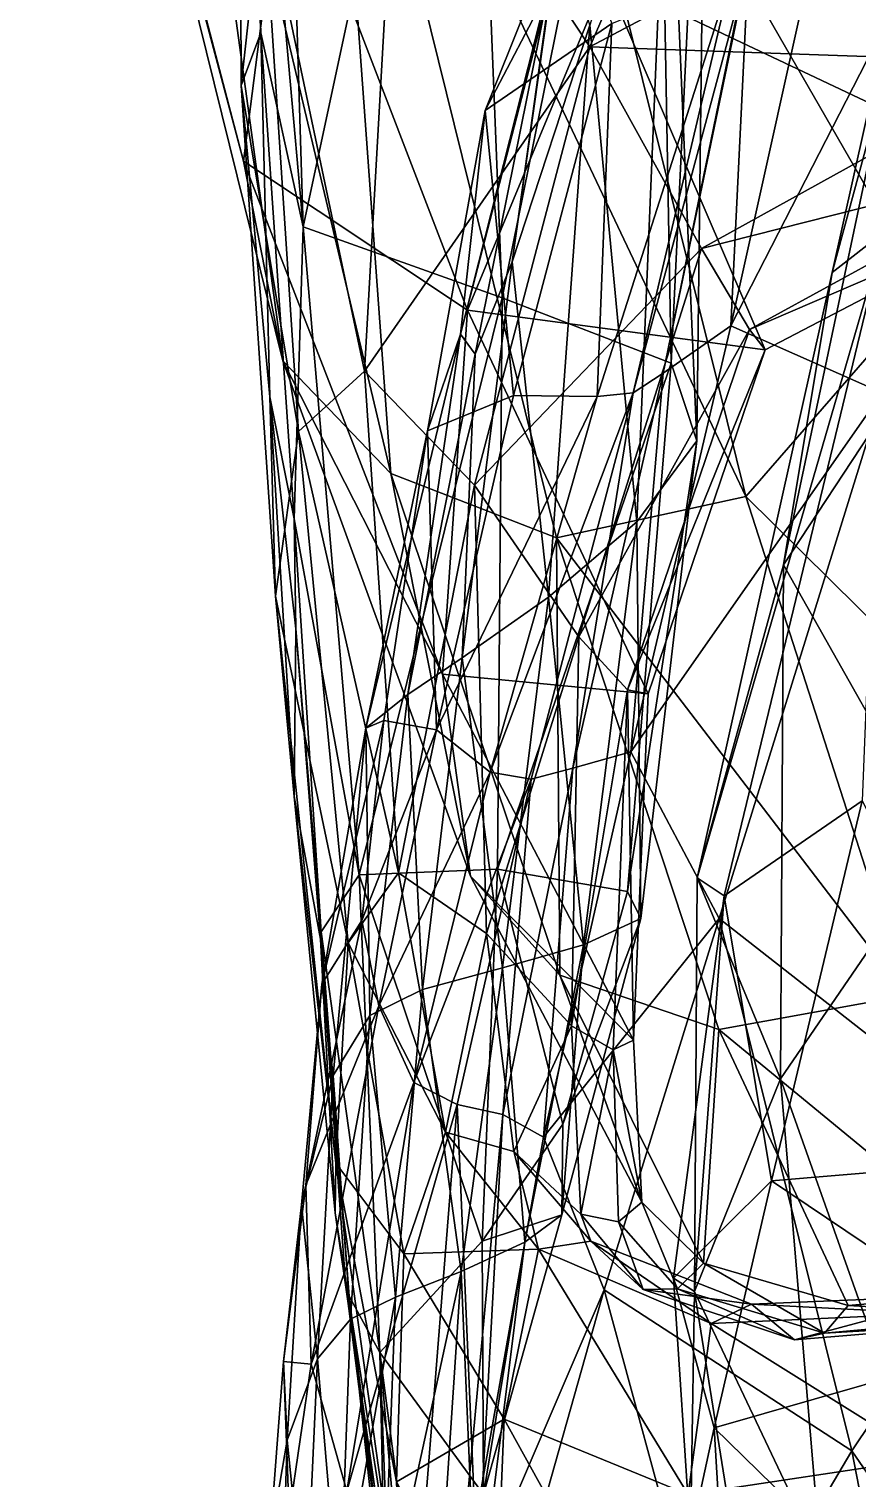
# Model space of a CAD drawing. Extents: x -76 to 76, y -20 to 79.
# Drawn here: x -1.627 to -0.869, y -14.896 to -13.57 of the extents above; entities that cross this region are included whole.
import ezdxf

# ---------------------------------------------------------------- set-up
doc = ezdxf.new("R2010")
doc.units = 0

msp = doc.modelspace()

# ---------------------------------------------------------------- linework, layer by layer
for points in [[(-1.4027, -12.8874, 26.6489), (-1.3761, -13.7507, 26.8516), (-1.4286, -13.1619, 26.9863)], [(-1.4027, -12.8874, 26.6489), (-1.2248, -13.0439, 26.5742), (-1.3761, -13.7507, 26.8516)], [(-1.5969, -13.0549, 28.6975), (-1.627, -12.9521, 28.5803), (-1.4305, -13.6907, 28.1224)], [(-1.3925, -13.3923, 28.0434), (-1.4305, -13.6907, 28.1224), (-1.627, -12.9521, 28.5803)], [(-0.9831, -12.9602, 28.9058), (-1.1772, -13.1648, 28.986), (-0.8064, -13.8088, 28.4868)], [(-0.9831, -12.9602, 28.9058), (-0.8064, -13.8088, 28.4868), (-0.681, -13.5531, 28.3762)], [(-1.5969, -13.0549, 28.6975), (-1.3947, -13.8735, 28.2078), (-1.4971, -13.1261, 28.8121)], [(-1.3947, -13.8735, 28.2078), (-1.5969, -13.0549, 28.6975), (-1.4305, -13.6907, 28.1224)], [(-1.2248, -13.0439, 26.5742), (-1.1938, -13.8158, 26.7421), (-1.3761, -13.7507, 26.8516)], [(-1.2248, -13.0439, 26.5742), (-1.053, -13.1192, 26.5347), (-1.1938, -13.8158, 26.7421)], [(-0.8435, -13.7551, 26.2389), (-0.8917, -13.7926, 26.0108), (-0.7313, -13.0724, 25.8182)], [(-0.8917, -13.7926, 26.0108), (-0.8382, -13.5944, 25.768), (-0.7313, -13.0724, 25.8182)], [(-1.053, -13.1192, 26.5347), (-1.0392, -13.8755, 26.6752), (-1.1938, -13.8158, 26.7421)], [(-1.053, -13.1192, 26.5347), (-1.0069, -13.2, 26.4702), (-1.0392, -13.8755, 26.6752)], [(-1.3529, -13.1913, 28.9315), (-1.4971, -13.1261, 28.8121), (-1.2957, -13.9765, 28.3101)], [(-1.3947, -13.8735, 28.2078), (-1.2957, -13.9765, 28.3101), (-1.4971, -13.1261, 28.8121)], [(-1.4148, -13.573, 27.1156), (-1.4343, -13.2074, 27.2905), (-1.4286, -13.1619, 26.9863)], [(-1.4148, -13.573, 27.1156), (-1.4286, -13.1619, 26.9863), (-1.3761, -13.7507, 26.8516)], [(-1.1772, -13.1648, 28.986), (-1.3529, -13.1913, 28.9315), (-0.9707, -13.9975, 28.5232)], [(-0.9298, -13.1629, 27.8585), (-1.2881, -13.3219, 27.7209), (-1.1135, -13.5858, 27.6489)], [(-1.1772, -13.1648, 28.986), (-0.9707, -13.9975, 28.5232), (-0.8064, -13.8088, 28.4868)], [(-0.7886, -13.4137, 27.7373), (-0.9298, -13.1629, 27.8585), (-1.1135, -13.5858, 27.6489)], [(-1.3529, -13.1913, 28.9315), (-1.1441, -14.0356, 28.4398), (-0.9707, -13.9975, 28.5232)], [(-1.1441, -14.0356, 28.4398), (-1.3529, -13.1913, 28.9315), (-1.2957, -13.9765, 28.3101)], [(-1.0069, -13.2, 26.4702), (-1.0419, -13.3333, 26.4117), (-1.0156, -13.9466, 26.5853)], [(-1.0069, -13.2, 26.4702), (-1.0156, -13.9466, 26.5853), (-1.0392, -13.8755, 26.6752)], [(-1.4343, -13.2074, 27.2905), (-1.4148, -13.573, 27.1156), (-1.4329, -13.6212, 27.3553)], [(-1.4343, -13.2074, 27.2905), (-1.4329, -13.6212, 27.3553), (-1.4129, -13.4405, 27.5442)], [(-1.32, -13.8829, 27.6535), (-1.2881, -13.3219, 27.7209), (-1.4129, -13.4405, 27.5442)], [(-1.1135, -13.5858, 27.6489), (-1.2881, -13.3219, 27.7209), (-1.32, -13.8829, 27.6535)], [(-1.0419, -13.3333, 26.4117), (-1.1135, -13.5662, 26.3903), (-1.0705, -14.0208, 26.4975)], [(-1.0419, -13.3333, 26.4117), (-1.0705, -14.0208, 26.4975), (-1.0156, -13.9466, 26.5853)], [(-1.3925, -13.3923, 28.0434), (-1.2257, -13.8269, 27.7583), (-1.4305, -13.6907, 28.1224)], [(-1.2257, -13.8269, 27.7583), (-1.3925, -13.3923, 28.0434), (-1.0993, -13.5229, 27.7409)], [(-0.8987, -13.455, 25.3164), (-0.7545, -13.392, 25.1013), (-0.9847, -13.8413, 25.3159)], [(-0.7545, -13.392, 25.1013), (-0.8461, -13.9027, 25.0374), (-0.9847, -13.8413, 25.3159)], [(-0.7886, -13.4137, 27.7373), (-1.1135, -13.5858, 27.6489), (-0.7037, -13.6002, 27.606)], [(-0.8141, -13.4257, 27.7759), (-0.6806, -13.7211, 27.5678), (-1.0993, -13.5229, 27.7409)], [(-1.3802, -13.938, 27.5386), (-1.4129, -13.4405, 27.5442), (-1.4329, -13.6212, 27.3553)], [(-1.3802, -13.938, 27.5386), (-1.32, -13.8829, 27.6535), (-1.4129, -13.4405, 27.5442)], [(-1.0934, -13.5646, 25.8667), (-1.2094, -13.6442, 25.9765), (-1.1349, -13.4582, 25.9806)], [(-1.1349, -13.4582, 25.9806), (-1.2094, -13.6442, 25.9765), (-1.1493, -13.5291, 26.2028)], [(-0.8987, -13.455, 25.3164), (-0.9847, -13.8413, 25.3159), (-0.968, -13.5026, 25.5099)], [(-1.1847, -13.7829, 26.3685), (-1.1406, -13.4693, 26.3357), (-1.1475, -13.515, 26.2955)], [(-1.1847, -13.7829, 26.3685), (-1.1135, -13.5662, 26.3903), (-1.1406, -13.4693, 26.3357)], [(-0.9691, -13.5114, 25.6477), (-0.968, -13.5026, 25.5099), (-1.0464, -13.8847, 25.5388)], [(-0.9847, -13.8413, 25.3159), (-1.0464, -13.8847, 25.5388), (-0.968, -13.5026, 25.5099)], [(-1.2185, -13.8674, 26.3086), (-1.1475, -13.515, 26.2955), (-1.232, -13.849, 26.2173)], [(-1.1475, -13.515, 26.2955), (-1.1493, -13.5291, 26.2028), (-1.232, -13.849, 26.2173)], [(-1.2185, -13.8674, 26.3086), (-1.1847, -13.7829, 26.3685), (-1.1475, -13.515, 26.2955)], [(-1.0934, -13.5646, 25.8667), (-0.9835, -13.5195, 25.7586), (-1.1069, -13.9061, 25.7728)], [(-1.0741, -13.9027, 25.6762), (-1.1069, -13.9061, 25.7728), (-0.9835, -13.5195, 25.7586)], [(-0.9691, -13.5114, 25.6477), (-1.0741, -13.9027, 25.6762), (-0.9835, -13.5195, 25.7586)], [(-1.0741, -13.9027, 25.6762), (-0.9691, -13.5114, 25.6477), (-1.0464, -13.8847, 25.5388)], [(-1.2094, -13.6442, 25.9765), (-1.232, -13.849, 26.2173), (-1.1493, -13.5291, 26.2028)], [(-1.2257, -13.8269, 27.7583), (-1.0993, -13.5229, 27.7409), (-0.9531, -13.8635, 27.5317)], [(-0.6806, -13.7211, 27.5678), (-0.9531, -13.8635, 27.5317), (-1.0993, -13.5229, 27.7409)], [(-1.0934, -13.5646, 25.8667), (-1.1835, -13.9052, 25.8658), (-1.2094, -13.6442, 25.9765)], [(-1.1135, -13.5662, 26.3903), (-1.1847, -13.7829, 26.3685), (-1.1514, -14.0898, 26.4367)], [(-1.1835, -13.9052, 25.8658), (-1.0934, -13.5646, 25.8667), (-1.1069, -13.9061, 25.7728)], [(-1.1135, -13.5662, 26.3903), (-1.1514, -14.0898, 26.4367), (-1.0705, -14.0208, 26.4975)], [(-1.4148, -13.573, 27.1156), (-1.4065, -13.9063, 27.2), (-1.4329, -13.6212, 27.3553)], [(-1.4148, -13.573, 27.1156), (-1.3841, -14.0181, 27.0129), (-1.4065, -13.9063, 27.2)], [(-1.3841, -14.0181, 27.0129), (-1.4148, -13.573, 27.1156), (-1.3761, -13.7507, 26.8516)], [(-1.2192, -13.9872, 27.618), (-1.1135, -13.5858, 27.6489), (-1.32, -13.8829, 27.6535)], [(-1.1135, -13.5858, 27.6489), (-1.2192, -13.9872, 27.618), (-1.0114, -13.7705, 27.5461)], [(-1.1135, -13.5858, 27.6489), (-1.0114, -13.7705, 27.5461), (-0.7037, -13.6002, 27.606)], [(-0.8382, -13.5944, 25.768), (-0.9365, -14.0601, 25.7879), (-0.7636, -13.7976, 25.59)], [(-0.8382, -13.5944, 25.768), (-0.8917, -13.7926, 26.0108), (-0.9365, -14.0601, 25.7879)], [(-0.6775, -13.6859, 27.5644), (-0.7037, -13.6002, 27.606), (-1.0114, -13.7705, 27.5461)], [(-1.4012, -14.0889, 27.3671), (-1.4329, -13.6212, 27.3553), (-1.4065, -13.9063, 27.2)], [(-1.4012, -14.0889, 27.3671), (-1.3802, -13.938, 27.5386), (-1.4329, -13.6212, 27.3553)], [(-1.2094, -13.6442, 25.9765), (-1.2621, -13.9374, 25.962), (-1.232, -13.849, 26.2173)], [(-1.1835, -13.9052, 25.8658), (-1.2621, -13.9374, 25.962), (-1.2094, -13.6442, 25.9765)], [(-1.2257, -13.8269, 27.7583), (-1.2485, -14.1603, 27.8113), (-1.4305, -13.6907, 28.1224)], [(-1.3947, -13.8735, 28.2078), (-1.4305, -13.6907, 28.1224), (-1.2485, -14.1603, 27.8113)], [(-0.9676, -13.8447, 27.5198), (-0.6775, -13.6859, 27.5644), (-1.0114, -13.7705, 27.5461)], [(-0.6775, -13.6859, 27.5644), (-0.9676, -13.8447, 27.5198), (-0.6806, -13.7211, 27.5678)], [(-0.9676, -13.8447, 27.5198), (-0.9531, -13.8635, 27.5317), (-0.6806, -13.7211, 27.5678)], [(-1.3841, -14.0181, 27.0129), (-1.3761, -13.7507, 26.8516), (-1.3246, -14.3442, 26.9072)], [(-1.3246, -14.3442, 26.9072), (-1.3761, -13.7507, 26.8516), (-1.1938, -13.8158, 26.7421)], [(-0.8435, -13.7551, 26.2389), (-0.9907, -14.3633, 26.3743), (-1.0153, -14.3468, 26.0997)], [(-0.8917, -13.7926, 26.0108), (-0.8435, -13.7551, 26.2389), (-1.0153, -14.3468, 26.0997)], [(-0.9907, -14.3633, 26.3743), (-0.8435, -13.7551, 26.2389), (-0.8644, -14.2762, 26.6307)], [(-1.2192, -13.9872, 27.618), (-1.1236, -14.1261, 27.5384), (-1.0114, -13.7705, 27.5461)], [(-0.9676, -13.8447, 27.5198), (-1.0114, -13.7705, 27.5461), (-1.1236, -14.1261, 27.5384)], [(-1.1847, -13.7829, 26.3685), (-1.2185, -13.8674, 26.3086), (-1.2305, -14.1453, 26.382)], [(-1.1847, -13.7829, 26.3685), (-1.2305, -14.1453, 26.382), (-1.1514, -14.0898, 26.4367)], [(-0.8917, -13.7926, 26.0108), (-1.0153, -14.3468, 26.0997), (-0.9365, -14.0601, 25.7879)], [(-0.7921, -14.3159, 25.5597), (-0.7636, -13.7976, 25.59), (-0.9365, -14.0601, 25.7879)], [(-0.6625, -14.3026, 28.1423), (-0.8064, -13.8088, 28.4868), (-0.9707, -13.9975, 28.5232)], [(-1.198, -14.3389, 26.8156), (-1.3246, -14.3442, 26.9072), (-1.1938, -13.8158, 26.7421)], [(-1.198, -14.3389, 26.8156), (-1.1938, -13.8158, 26.7421), (-1.0392, -13.8755, 26.6752)], [(-1.2257, -13.8269, 27.7583), (-1.0601, -14.1784, 27.5355), (-1.2485, -14.1603, 27.8113)], [(-1.0601, -14.1784, 27.5355), (-1.2257, -13.8269, 27.7583), (-0.9531, -13.8635, 27.5317)], [(-1.2621, -13.9374, 25.962), (-1.3186, -14.2098, 26.2074), (-1.232, -13.849, 26.2173)], [(-1.232, -13.849, 26.2173), (-1.3186, -14.2098, 26.2074), (-1.2801, -14.1789, 26.3119)], [(-1.2185, -13.8674, 26.3086), (-1.232, -13.849, 26.2173), (-1.2801, -14.1789, 26.3119)], [(-1.0791, -14.1748, 27.5214), (-0.9676, -13.8447, 27.5198), (-1.1236, -14.1261, 27.5384)], [(-0.9676, -13.8447, 27.5198), (-1.0791, -14.1748, 27.5214), (-0.9531, -13.8635, 27.5317)], [(-1.0761, -14.2314, 25.3273), (-0.9847, -13.8413, 25.3159), (-0.8461, -13.9027, 25.0374)], [(-0.9847, -13.8413, 25.3159), (-1.0761, -14.2314, 25.3273), (-1.0464, -13.8847, 25.5388)], [(-1.0791, -14.1748, 27.5214), (-1.0601, -14.1784, 27.5355), (-0.9531, -13.8635, 27.5317)], [(-1.2228, -14.3453, 27.8831), (-1.3947, -13.8735, 28.2078), (-1.2485, -14.1603, 27.8113)], [(-1.3947, -13.8735, 28.2078), (-1.2228, -14.3453, 27.8831), (-1.2957, -13.9765, 28.3101)], [(-1.2185, -13.8674, 26.3086), (-1.2801, -14.1789, 26.3119), (-1.2305, -14.1453, 26.382)], [(-1.079, -14.3593, 26.7276), (-1.198, -14.3389, 26.8156), (-1.0392, -13.8755, 26.6752)], [(-1.079, -14.3593, 26.7276), (-1.0392, -13.8755, 26.6752), (-1.0156, -13.9466, 26.5853)], [(-1.32, -13.8829, 27.6535), (-1.3802, -13.938, 27.5386), (-1.2886, -14.3421, 27.6593)], [(-1.2192, -13.9872, 27.618), (-1.32, -13.8829, 27.6535), (-1.2886, -14.3421, 27.6593)], [(-1.0761, -14.2314, 25.3273), (-1.1291, -14.2463, 25.5399), (-1.0464, -13.8847, 25.5388)], [(-1.0741, -13.9027, 25.6762), (-1.0464, -13.8847, 25.5388), (-1.1291, -14.2463, 25.5399)], [(-1.1672, -14.2565, 25.646), (-1.2047, -14.2502, 25.7227), (-1.0741, -13.9027, 25.6762)], [(-1.2047, -14.2502, 25.7227), (-1.1069, -13.9061, 25.7728), (-1.0741, -13.9027, 25.6762)], [(-1.1672, -14.2565, 25.646), (-1.0741, -13.9027, 25.6762), (-1.1291, -14.2463, 25.5399)], [(-0.9953, -14.384, 25.102), (-1.0761, -14.2314, 25.3273), (-0.8461, -13.9027, 25.0374)], [(-0.9953, -14.384, 25.102), (-0.8461, -13.9027, 25.0374), (-0.7015, -14.6141, 24.8692)], [(-1.3843, -14.2723, 27.2329), (-1.4012, -14.0889, 27.3671), (-1.4065, -13.9063, 27.2)], [(-1.3843, -14.2723, 27.2329), (-1.4065, -13.9063, 27.2), (-1.3827, -14.1187, 27.1078)], [(-1.3841, -14.0181, 27.0129), (-1.3827, -14.1187, 27.1078), (-1.4065, -13.9063, 27.2)], [(-1.1835, -13.9052, 25.8658), (-1.254, -14.2113, 25.8236), (-1.2621, -13.9374, 25.962)], [(-1.254, -14.2113, 25.8236), (-1.1835, -13.9052, 25.8658), (-1.1069, -13.9061, 25.7728)], [(-1.2047, -14.2502, 25.7227), (-1.254, -14.2113, 25.8236), (-1.1069, -13.9061, 25.7728)], [(-1.3802, -13.938, 27.5386), (-1.4012, -14.0889, 27.3671), (-1.3347, -14.4063, 27.5409)], [(-1.3802, -13.938, 27.5386), (-1.3347, -14.4063, 27.5409), (-1.2886, -14.3421, 27.6593)], [(-1.2621, -13.9374, 25.962), (-1.3022, -14.2026, 25.9236), (-1.3186, -14.2098, 26.2074)], [(-1.254, -14.2113, 25.8236), (-1.3022, -14.2026, 25.9236), (-1.2621, -13.9374, 25.962)], [(-1.0669, -14.384, 26.6362), (-1.079, -14.3593, 26.7276), (-1.0156, -13.9466, 26.5853)], [(-1.0669, -14.384, 26.6362), (-1.0156, -13.9466, 26.5853), (-1.0705, -14.0208, 26.4975)], [(-1.2228, -14.3453, 27.8831), (-1.1411, -14.4359, 27.9718), (-1.2957, -13.9765, 28.3101)], [(-1.1441, -14.0356, 28.4398), (-1.2957, -13.9765, 28.3101), (-1.1411, -14.4359, 27.9718)], [(-1.2082, -14.3979, 27.6396), (-1.2192, -13.9872, 27.618), (-1.2886, -14.3421, 27.6593)], [(-1.2192, -13.9872, 27.618), (-1.2082, -14.3979, 27.6396), (-1.1236, -14.1261, 27.5384)], [(-0.8237, -14.4546, 28.1479), (-0.9707, -13.9975, 28.5232), (-1.1441, -14.0356, 28.4398)], [(-0.8237, -14.4546, 28.1479), (-0.6625, -14.3026, 28.1423), (-0.9707, -13.9975, 28.5232)], [(-1.3595, -14.3963, 27.0096), (-1.3841, -14.0181, 27.0129), (-1.3246, -14.3442, 26.9072)], [(-1.3841, -14.0181, 27.0129), (-1.3595, -14.3963, 27.0096), (-1.3827, -14.1187, 27.1078)], [(-1.1193, -14.4082, 26.5476), (-1.0705, -14.0208, 26.4975), (-1.1514, -14.0898, 26.4367)], [(-1.1193, -14.4082, 26.5476), (-1.0669, -14.384, 26.6362), (-1.0705, -14.0208, 26.4975)], [(-0.9956, -14.4856, 28.0756), (-0.8237, -14.4546, 28.1479), (-1.1441, -14.0356, 28.4398)], [(-0.9956, -14.4856, 28.0756), (-1.1441, -14.0356, 28.4398), (-1.1411, -14.4359, 27.9718)], [(-0.9392, -14.5307, 25.7798), (-0.9365, -14.0601, 25.7879), (-1.0153, -14.3468, 26.0997)], [(-0.9392, -14.5307, 25.7798), (-0.7921, -14.3159, 25.5597), (-0.9365, -14.0601, 25.7879)], [(-1.4012, -14.0889, 27.3671), (-1.3843, -14.2723, 27.2329), (-1.3461, -14.6081, 27.3534)], [(-1.4012, -14.0889, 27.3671), (-1.3461, -14.6081, 27.3534), (-1.3347, -14.4063, 27.5409)], [(-1.1937, -14.4291, 26.4663), (-1.1514, -14.0898, 26.4367), (-1.2305, -14.1453, 26.382)], [(-1.1937, -14.4291, 26.4663), (-1.1193, -14.4082, 26.5476), (-1.1514, -14.0898, 26.4367)], [(-1.3602, -14.4031, 27.1193), (-1.3843, -14.2723, 27.2329), (-1.3827, -14.1187, 27.1078)], [(-1.3595, -14.3963, 27.0096), (-1.3602, -14.4031, 27.1193), (-1.3827, -14.1187, 27.1078)], [(-1.2082, -14.3979, 27.6396), (-1.1304, -14.4823, 27.5759), (-1.1236, -14.1261, 27.5384)], [(-1.0791, -14.1748, 27.5214), (-1.1236, -14.1261, 27.5384), (-1.1304, -14.4823, 27.5759)], [(-1.2668, -14.449, 26.3907), (-1.2305, -14.1453, 26.382), (-1.2801, -14.1789, 26.3119)], [(-1.2668, -14.449, 26.3907), (-1.1937, -14.4291, 26.4663), (-1.2305, -14.1453, 26.382)], [(-1.2228, -14.3453, 27.8831), (-1.2485, -14.1603, 27.8113), (-1.0737, -14.4953, 27.5737)], [(-1.0601, -14.1784, 27.5355), (-1.0737, -14.4953, 27.5737), (-1.2485, -14.1603, 27.8113)], [(-1.315, -14.4727, 26.3173), (-1.2801, -14.1789, 26.3119), (-1.3186, -14.2098, 26.2074)], [(-1.315, -14.4727, 26.3173), (-1.2668, -14.449, 26.3907), (-1.2801, -14.1789, 26.3119)], [(-1.0922, -14.5044, 27.5623), (-1.0791, -14.1748, 27.5214), (-1.1304, -14.4823, 27.5759)], [(-1.0791, -14.1748, 27.5214), (-1.0922, -14.5044, 27.5623), (-1.0737, -14.4953, 27.5737)], [(-1.0601, -14.1784, 27.5355), (-1.0791, -14.1748, 27.5214), (-1.0737, -14.4953, 27.5737)], [(-1.3022, -14.2026, 25.9236), (-1.3589, -14.4443, 26.0996), (-1.3186, -14.2098, 26.2074)], [(-1.3022, -14.2026, 25.9236), (-1.3223, -14.3859, 25.8717), (-1.3589, -14.4443, 26.0996)], [(-1.3022, -14.2026, 25.9236), (-1.254, -14.2113, 25.8236), (-1.3223, -14.3859, 25.8717)], [(-1.3485, -14.5277, 26.2374), (-1.3186, -14.2098, 26.2074), (-1.3589, -14.4443, 26.0996)], [(-1.3485, -14.5277, 26.2374), (-1.315, -14.4727, 26.3173), (-1.3186, -14.2098, 26.2074)], [(-1.254, -14.2113, 25.8236), (-1.3067, -14.4641, 25.7873), (-1.3223, -14.3859, 25.8717)], [(-1.254, -14.2113, 25.8236), (-1.2047, -14.2502, 25.7227), (-1.3067, -14.4641, 25.7873)], [(-1.0761, -14.2314, 25.3273), (-1.1559, -14.5841, 25.383), (-1.1291, -14.2463, 25.5399)], [(-1.0761, -14.2314, 25.3273), (-0.9953, -14.384, 25.102), (-1.1559, -14.5841, 25.383)], [(-1.1672, -14.2565, 25.646), (-1.1291, -14.2463, 25.5399), (-1.1932, -14.5635, 25.5587)], [(-1.1559, -14.5841, 25.383), (-1.1932, -14.5635, 25.5587), (-1.1291, -14.2463, 25.5399)], [(-1.2047, -14.2502, 25.7227), (-1.2747, -14.5341, 25.6712), (-1.3067, -14.4641, 25.7873)], [(-1.2047, -14.2502, 25.7227), (-1.1672, -14.2565, 25.646), (-1.2747, -14.5341, 25.6712)], [(-1.1672, -14.2565, 25.646), (-1.2349, -14.5543, 25.6098), (-1.2747, -14.5341, 25.6712)], [(-1.2349, -14.5543, 25.6098), (-1.1672, -14.2565, 25.646), (-1.1932, -14.5635, 25.5587)], [(-1.3843, -14.2723, 27.2329), (-1.3602, -14.4031, 27.1193), (-1.3468, -14.6535, 27.2307)], [(-1.3843, -14.2723, 27.2329), (-1.3468, -14.6535, 27.2307), (-1.3461, -14.6081, 27.3534)], [(-0.9907, -14.3633, 26.3743), (-0.8644, -14.2762, 26.6307), (-0.9472, -14.6242, 26.6686)], [(-0.6995, -14.6034, 26.8943), (-0.9472, -14.6242, 26.6686), (-0.8644, -14.2762, 26.6307)], [(-0.7921, -14.3159, 25.5597), (-0.9392, -14.5307, 25.7798), (-0.7994, -14.9251, 25.3869)], [(-1.2456, -14.5797, 27.7203), (-1.2886, -14.3421, 27.6593), (-1.3347, -14.4063, 27.5409)], [(-1.198, -14.3389, 26.8156), (-1.2121, -14.6794, 26.8129), (-1.3246, -14.3442, 26.9072)], [(-1.2082, -14.3979, 27.6396), (-1.2886, -14.3421, 27.6593), (-1.2456, -14.5797, 27.7203)], [(-1.2121, -14.6794, 26.8129), (-1.198, -14.3389, 26.8156), (-1.1384, -14.5722, 26.7397)], [(-1.198, -14.3389, 26.8156), (-1.079, -14.3593, 26.7276), (-1.1384, -14.5722, 26.7397)], [(-1.3595, -14.3963, 27.0096), (-1.3246, -14.3442, 26.9072), (-1.3057, -14.7815, 26.9321)], [(-1.2121, -14.6794, 26.8129), (-1.3057, -14.7815, 26.9321), (-1.3246, -14.3442, 26.9072)], [(-1.2228, -14.3453, 27.8831), (-1.0661, -14.6438, 27.641), (-1.1411, -14.4359, 27.9718)], [(-1.0661, -14.6438, 27.641), (-1.2228, -14.3453, 27.8831), (-1.0737, -14.4953, 27.5737)], [(-1.0179, -14.7255, 26.1226), (-1.0153, -14.3468, 26.0997), (-0.9907, -14.3633, 26.3743)], [(-1.0179, -14.7255, 26.1226), (-0.9392, -14.5307, 25.7798), (-1.0153, -14.3468, 26.0997)], [(-1.079, -14.3593, 26.7276), (-1.0669, -14.384, 26.6362), (-1.1384, -14.5722, 26.7397)], [(-1.037, -14.7134, 26.4207), (-1.0179, -14.7255, 26.1226), (-0.9907, -14.3633, 26.3743)], [(-1.037, -14.7134, 26.4207), (-0.9907, -14.3633, 26.3743), (-0.9472, -14.6242, 26.6686)], [(-1.3223, -14.3859, 25.8717), (-1.3736, -14.6281, 25.9847), (-1.3589, -14.4443, 26.0996)], [(-1.3223, -14.3859, 25.8717), (-1.3067, -14.4641, 25.7873), (-1.3736, -14.6281, 25.9847)], [(-0.9953, -14.384, 25.102), (-1.1005, -14.7241, 25.2119), (-1.1559, -14.5841, 25.383)], [(-1.0669, -14.384, 26.6362), (-1.1392, -14.6553, 26.675), (-1.1384, -14.5722, 26.7397)], [(-1.0669, -14.384, 26.6362), (-1.1193, -14.4082, 26.5476), (-1.1392, -14.6553, 26.675)], [(-0.9953, -14.384, 25.102), (-0.8737, -14.8713, 24.9477), (-1.1005, -14.7241, 25.2119)], [(-0.8737, -14.8713, 24.9477), (-0.9953, -14.384, 25.102), (-0.7015, -14.6141, 24.8692)], [(-1.3595, -14.3963, 27.0096), (-1.334, -14.7299, 27.0405), (-1.3602, -14.4031, 27.1193)], [(-1.334, -14.7299, 27.0405), (-1.3374, -14.7174, 27.137), (-1.3602, -14.4031, 27.1193)], [(-1.3602, -14.4031, 27.1193), (-1.3374, -14.7174, 27.137), (-1.3468, -14.6535, 27.2307)], [(-1.334, -14.7299, 27.0405), (-1.3595, -14.3963, 27.0096), (-1.3057, -14.7815, 26.9321)], [(-1.2839, -14.6911, 27.5981), (-1.3347, -14.4063, 27.5409), (-1.3461, -14.6081, 27.3534)], [(-1.2839, -14.6911, 27.5981), (-1.2456, -14.5797, 27.7203), (-1.3347, -14.4063, 27.5409)], [(-1.1832, -14.5975, 27.7088), (-1.2082, -14.3979, 27.6396), (-1.2456, -14.5797, 27.7203)], [(-1.2082, -14.3979, 27.6396), (-1.1832, -14.5975, 27.7088), (-1.1304, -14.4823, 27.5759)], [(-1.1193, -14.4082, 26.5476), (-1.1937, -14.4291, 26.4663), (-1.1732, -14.6805, 26.5931)], [(-1.1193, -14.4082, 26.5476), (-1.1732, -14.6805, 26.5931), (-1.1392, -14.6553, 26.675)], [(-1.1937, -14.4291, 26.4663), (-1.2668, -14.449, 26.3907), (-1.2313, -14.7072, 26.5021)], [(-1.1937, -14.4291, 26.4663), (-1.2313, -14.7072, 26.5021), (-1.1732, -14.6805, 26.5931)], [(-1.3776, -14.6462, 26.1554), (-1.3485, -14.5277, 26.2374), (-1.3589, -14.4443, 26.0996)], [(-1.3776, -14.6462, 26.1554), (-1.3589, -14.4443, 26.0996), (-1.3736, -14.6281, 25.9847)], [(-0.9956, -14.4856, 28.0756), (-1.1411, -14.4359, 27.9718), (-1.0097, -14.6997, 27.7155)], [(-1.0661, -14.6438, 27.641), (-1.0097, -14.6997, 27.7155), (-1.1411, -14.4359, 27.9718)], [(-1.2668, -14.449, 26.3907), (-1.315, -14.4727, 26.3173), (-1.2916, -14.7308, 26.4137)], [(-1.2668, -14.449, 26.3907), (-1.2916, -14.7308, 26.4137), (-1.2313, -14.7072, 26.5021)], [(-0.8237, -14.4546, 28.1479), (-0.9956, -14.4856, 28.0756), (-0.7064, -14.7238, 27.8165)], [(-1.3067, -14.4641, 25.7873), (-1.3686, -14.792, 25.8808), (-1.3736, -14.6281, 25.9847)], [(-1.3067, -14.4641, 25.7873), (-1.2747, -14.5341, 25.6712), (-1.3686, -14.792, 25.8808)], [(-1.315, -14.4727, 26.3173), (-1.3485, -14.5277, 26.2374), (-1.3327, -14.751, 26.3352)], [(-1.315, -14.4727, 26.3173), (-1.3327, -14.751, 26.3352), (-1.2916, -14.7308, 26.4137)], [(-1.1832, -14.5975, 27.7088), (-1.1219, -14.6547, 27.6512), (-1.1304, -14.4823, 27.5759)], [(-1.0922, -14.5044, 27.5623), (-1.1304, -14.4823, 27.5759), (-1.1219, -14.6547, 27.6512)], [(-0.8773, -14.7385, 27.7753), (-0.9956, -14.4856, 28.0756), (-1.0097, -14.6997, 27.7155)], [(-0.9956, -14.4856, 28.0756), (-0.8773, -14.7385, 27.7753), (-0.7064, -14.7238, 27.8165)], [(-1.0661, -14.6438, 27.641), (-1.0737, -14.4953, 27.5737), (-1.0922, -14.5044, 27.5623)], [(-1.0873, -14.6618, 27.6356), (-1.0922, -14.5044, 27.5623), (-1.1219, -14.6547, 27.6512)], [(-1.0873, -14.6618, 27.6356), (-1.0661, -14.6438, 27.641), (-1.0922, -14.5044, 27.5623)], [(-1.3485, -14.5277, 26.2374), (-1.3776, -14.6462, 26.1554), (-1.3629, -14.7871, 26.2563)], [(-1.3485, -14.5277, 26.2374), (-1.3629, -14.7871, 26.2563), (-1.3327, -14.751, 26.3352)], [(-1.2747, -14.5341, 25.6712), (-1.3359, -14.9085, 25.7739), (-1.3686, -14.792, 25.8808)], [(-1.2747, -14.5341, 25.6712), (-1.2349, -14.5543, 25.6098), (-1.3359, -14.9085, 25.7739)], [(-0.9392, -14.5307, 25.7798), (-1.0179, -14.7255, 26.1226), (-0.9021, -14.9693, 25.7037)], [(-0.9392, -14.5307, 25.7798), (-0.9021, -14.9693, 25.7037), (-0.7994, -14.9251, 25.3869)], [(-1.2349, -14.5543, 25.6098), (-1.2671, -14.9579, 25.7213), (-1.3359, -14.9085, 25.7739)], [(-1.2671, -14.9579, 25.7213), (-1.2349, -14.5543, 25.6098), (-1.2164, -14.9875, 25.6729)], [(-1.2349, -14.5543, 25.6098), (-1.1932, -14.5635, 25.5587), (-1.2164, -14.9875, 25.6729)], [(-1.1559, -14.5841, 25.383), (-1.2375, -15.044, 25.579), (-1.1932, -14.5635, 25.5587)], [(-1.2375, -15.044, 25.579), (-1.2164, -14.9875, 25.6729), (-1.1932, -14.5635, 25.5587)], [(-1.2456, -14.5797, 27.7203), (-1.2839, -14.6911, 27.5981), (-1.1605, -14.6868, 27.8131)], [(-1.1832, -14.5975, 27.7088), (-1.2456, -14.5797, 27.7203), (-1.1605, -14.6868, 27.8131)], [(-1.2121, -14.6794, 26.8129), (-1.1384, -14.5722, 26.7397), (-1.1392, -14.6553, 26.675)], [(-1.1559, -14.5841, 25.383), (-1.1005, -14.7241, 25.2119), (-1.2375, -15.044, 25.579)], [(-1.1832, -14.5975, 27.7088), (-1.1127, -14.6795, 27.8), (-1.1219, -14.6547, 27.6512)], [(-1.1127, -14.6795, 27.8), (-1.1832, -14.5975, 27.7088), (-1.1605, -14.6868, 27.8131)], [(-0.6995, -14.6034, 26.8943), (-0.7273, -14.7724, 26.8201), (-0.9472, -14.6242, 26.6686)], [(-1.2838, -15.052, 27.2903), (-1.3461, -14.6081, 27.3534), (-1.3468, -14.6535, 27.2307)], [(-1.2906, -14.8997, 27.448), (-1.3461, -14.6081, 27.3534), (-1.2838, -15.052, 27.2903)], [(-1.2906, -14.8997, 27.448), (-1.2839, -14.6911, 27.5981), (-1.3461, -14.6081, 27.3534)], [(-0.8737, -14.8713, 24.9477), (-0.7015, -14.6141, 24.8692), (-0.516, -15.3927, 24.7628)], [(-1.3939, -14.7897, 26.0543), (-1.3776, -14.6462, 26.1554), (-1.3736, -14.6281, 25.9847)], [(-1.3939, -14.7897, 26.0543), (-1.3736, -14.6281, 25.9847), (-1.3686, -14.792, 25.8808)], [(-1.037, -14.7134, 26.4207), (-0.9472, -14.6242, 26.6686), (-0.9997, -14.8505, 26.6388)], [(-0.7273, -14.7724, 26.8201), (-0.9997, -14.8505, 26.6388), (-0.9472, -14.6242, 26.6686)], [(-1.3776, -14.6462, 26.1554), (-1.3939, -14.7897, 26.0543), (-1.3907, -14.8617, 26.1895)], [(-1.3776, -14.6462, 26.1554), (-1.3907, -14.8617, 26.1895), (-1.3629, -14.7871, 26.2563)], [(-1.0873, -14.6618, 27.6356), (-1.0333, -14.723, 27.7189), (-1.0661, -14.6438, 27.641)], [(-1.0333, -14.723, 27.7189), (-1.0097, -14.6997, 27.7155), (-1.0661, -14.6438, 27.641)], [(-1.2924, -15.0326, 27.2097), (-1.2838, -15.052, 27.2903), (-1.3468, -14.6535, 27.2307)], [(-1.2924, -15.0326, 27.2097), (-1.3468, -14.6535, 27.2307), (-1.3374, -14.7174, 27.137)], [(-1.2108, -14.9115, 26.7362), (-1.2121, -14.6794, 26.8129), (-1.1392, -14.6553, 26.675)], [(-1.2108, -14.9115, 26.7362), (-1.1392, -14.6553, 26.675), (-1.1732, -14.6805, 26.5931)], [(-1.0873, -14.6618, 27.6356), (-1.1219, -14.6547, 27.6512), (-1.0649, -14.7237, 27.7409)], [(-1.1127, -14.6795, 27.8), (-1.0649, -14.7237, 27.7409), (-1.1219, -14.6547, 27.6512)], [(-1.0333, -14.723, 27.7189), (-1.0873, -14.6618, 27.6356), (-1.0649, -14.7237, 27.7409)], [(-1.2121, -14.6794, 26.8129), (-1.2108, -14.9115, 26.7362), (-1.3057, -14.7815, 26.9321)], [(-1.2839, -14.6911, 27.5981), (-1.1921, -14.8426, 27.6975), (-1.1605, -14.6868, 27.8131)], [(-1.2173, -15.035, 26.6306), (-1.1732, -14.6805, 26.5931), (-1.2313, -14.7072, 26.5021)], [(-1.2173, -15.035, 26.6306), (-1.2108, -14.9115, 26.7362), (-1.1732, -14.6805, 26.5931)], [(-1.1921, -14.8426, 27.6975), (-1.0237, -14.9113, 27.8262), (-1.1605, -14.6868, 27.8131)], [(-1.1127, -14.6795, 27.8), (-1.1605, -14.6868, 27.8131), (-1.0026, -14.7549, 27.914)], [(-1.0237, -14.9113, 27.8262), (-1.0026, -14.7549, 27.914), (-1.1605, -14.6868, 27.8131)], [(-0.9656, -14.7373, 27.8876), (-1.1127, -14.6795, 27.8), (-1.0026, -14.7549, 27.914)], [(-1.1127, -14.6795, 27.8), (-0.9656, -14.7373, 27.8876), (-1.0649, -14.7237, 27.7409)], [(-1.2839, -14.6911, 27.5981), (-1.2906, -14.8997, 27.448), (-1.1921, -14.8426, 27.6975)], [(-1.0333, -14.723, 27.7189), (-0.8989, -14.7638, 27.7898), (-1.0097, -14.6997, 27.7155)], [(-0.8989, -14.7638, 27.7898), (-0.8773, -14.7385, 27.7753), (-1.0097, -14.6997, 27.7155)], [(-1.2547, -15.0581, 26.538), (-1.2313, -14.7072, 26.5021), (-1.3031, -15.0373, 26.446)], [(-1.2313, -14.7072, 26.5021), (-1.2916, -14.7308, 26.4137), (-1.3031, -15.0373, 26.446)], [(-1.2547, -15.0581, 26.538), (-1.2173, -15.035, 26.6306), (-1.2313, -14.7072, 26.5021)], [(-1.037, -14.7134, 26.4207), (-1.0214, -14.9502, 26.3872), (-1.0179, -14.7255, 26.1226)], [(-1.0214, -14.9502, 26.3872), (-1.037, -14.7134, 26.4207), (-0.9997, -14.8505, 26.6388)], [(-1.2944, -15.0505, 27.1285), (-1.2924, -15.0326, 27.2097), (-1.3374, -14.7174, 27.137)], [(-1.2944, -15.0505, 27.1285), (-1.3374, -14.7174, 27.137), (-1.334, -14.7299, 27.0405)], [(-1.1005, -14.7241, 25.2119), (-1.0018, -15.0877, 25.0493), (-1.245, -15.2367, 25.4693)], [(-1.1005, -14.7241, 25.2119), (-1.245, -15.2367, 25.4693), (-1.2375, -15.044, 25.579)], [(-0.8737, -14.8713, 24.9477), (-1.0018, -15.0877, 25.0493), (-1.1005, -14.7241, 25.2119)], [(-1.0333, -14.723, 27.7189), (-1.0649, -14.7237, 27.7409), (-0.9264, -14.7699, 27.8215)], [(-0.9656, -14.7373, 27.8876), (-0.9264, -14.7699, 27.8215), (-1.0649, -14.7237, 27.7409)], [(-0.8989, -14.7638, 27.7898), (-1.0333, -14.723, 27.7189), (-0.9264, -14.7699, 27.8215)], [(-1.0214, -14.9502, 26.3872), (-0.9609, -15.0826, 26.0655), (-1.0179, -14.7255, 26.1226)], [(-1.0179, -14.7255, 26.1226), (-0.9609, -15.0826, 26.0655), (-0.9021, -14.9693, 25.7037)], [(-0.7215, -14.7474, 27.8401), (-0.7064, -14.7238, 27.8165), (-0.8773, -14.7385, 27.7753)], [(-1.3427, -15.0235, 26.3564), (-1.3031, -15.0373, 26.446), (-1.2916, -14.7308, 26.4137)], [(-1.3327, -14.751, 26.3352), (-1.3427, -15.0235, 26.3564), (-1.2916, -14.7308, 26.4137)], [(-1.3002, -15.041, 27.0403), (-1.2944, -15.0505, 27.1285), (-1.334, -14.7299, 27.0405)], [(-1.3002, -15.041, 27.0403), (-1.334, -14.7299, 27.0405), (-1.3057, -14.7815, 26.9321)], [(-0.9656, -14.7373, 27.8876), (-1.0026, -14.7549, 27.914), (-0.8016, -14.7456, 28.0061)], [(-0.9656, -14.7373, 27.8876), (-0.7749, -14.7292, 27.9592), (-0.9264, -14.7699, 27.8215)], [(-0.7749, -14.7292, 27.9592), (-0.9656, -14.7373, 27.8876), (-0.8016, -14.7456, 28.0061)], [(-0.7749, -14.7292, 27.9592), (-0.7424, -14.7546, 27.8817), (-0.9264, -14.7699, 27.8215)], [(-0.8989, -14.7638, 27.7898), (-0.7215, -14.7474, 27.8401), (-0.8773, -14.7385, 27.7753)], [(-1.3427, -15.0235, 26.3564), (-1.3327, -14.751, 26.3352), (-1.3629, -14.7871, 26.2563)], [(-0.805, -14.8786, 27.9558), (-0.8016, -14.7456, 28.0061), (-1.0026, -14.7549, 27.914)], [(-0.7215, -14.7474, 27.8401), (-0.8989, -14.7638, 27.7898), (-0.7424, -14.7546, 27.8817)], [(-1.0237, -14.9113, 27.8262), (-0.805, -14.8786, 27.9558), (-1.0026, -14.7549, 27.914)], [(-0.8989, -14.7638, 27.7898), (-0.9264, -14.7699, 27.8215), (-0.7424, -14.7546, 27.8817)], [(-0.8784, -14.9692, 26.6605), (-0.9997, -14.8505, 26.6388), (-0.7273, -14.7724, 26.8201)], [(-0.6771, -14.9137, 26.7612), (-0.8784, -14.9692, 26.6605), (-0.7273, -14.7724, 26.8201)], [(-1.3939, -14.7897, 26.0543), (-1.4067, -14.9565, 26.1057), (-1.3907, -14.8617, 26.1895)], [(-1.3939, -14.7897, 26.0543), (-1.3889, -14.9301, 25.9531), (-1.4067, -14.9565, 26.1057)], [(-1.3889, -14.9301, 25.9531), (-1.3939, -14.7897, 26.0543), (-1.3686, -14.792, 25.8808)], [(-1.3739, -15.0262, 26.2682), (-1.3629, -14.7871, 26.2563), (-1.3907, -14.8617, 26.1895)], [(-1.3889, -14.9301, 25.9531), (-1.3686, -14.792, 25.8808), (-1.3359, -14.9085, 25.7739)], [(-1.3739, -15.0262, 26.2682), (-1.3427, -15.0235, 26.3564), (-1.3629, -14.7871, 26.2563)], [(-1.2598, -15.3133, 26.8665), (-1.2939, -15.0952, 26.9561), (-1.3057, -14.7815, 26.9321)], [(-1.2108, -14.9115, 26.7362), (-1.2587, -15.1381, 26.8), (-1.3057, -14.7815, 26.9321)], [(-1.2939, -15.0952, 26.9561), (-1.3002, -15.041, 27.0403), (-1.3057, -14.7815, 26.9321)], [(-1.2587, -15.1381, 26.8), (-1.2598, -15.3133, 26.8665), (-1.3057, -14.7815, 26.9321)], [(-1.2906, -14.8997, 27.448), (-1.2015, -15.0735, 27.5542), (-1.1921, -14.8426, 27.6975)], [(-1.1921, -14.8426, 27.6975), (-1.2015, -15.0735, 27.5542), (-1.03, -15.1358, 27.7054)], [(-1.0237, -14.9113, 27.8262), (-1.1921, -14.8426, 27.6975), (-1.03, -15.1358, 27.7054)], [(-1.0214, -14.9502, 26.3872), (-0.9997, -14.8505, 26.6388), (-0.9808, -15.1684, 26.435)], [(-0.9808, -15.1684, 26.435), (-0.9997, -14.8505, 26.6388), (-0.8784, -14.9692, 26.6605)], [(-1.3971, -15.0592, 26.2034), (-1.3907, -14.8617, 26.1895), (-1.4067, -14.9565, 26.1057)], [(-1.3971, -15.0592, 26.2034), (-1.3739, -15.0262, 26.2682), (-1.3907, -14.8617, 26.1895)], [(-0.8737, -14.8713, 24.9477), (-0.7469, -15.5239, 24.8726), (-1.0018, -15.0877, 25.0493)], [(-0.7469, -15.5239, 24.8726), (-0.8737, -14.8713, 24.9477), (-0.516, -15.3927, 24.7628)], [(-0.805, -14.8786, 27.9558), (-1.0237, -14.9113, 27.8262), (-0.7964, -15.0734, 27.8653)]]:
    msp.add_3dface(points)

doc.saveas('drawing.dxf')
